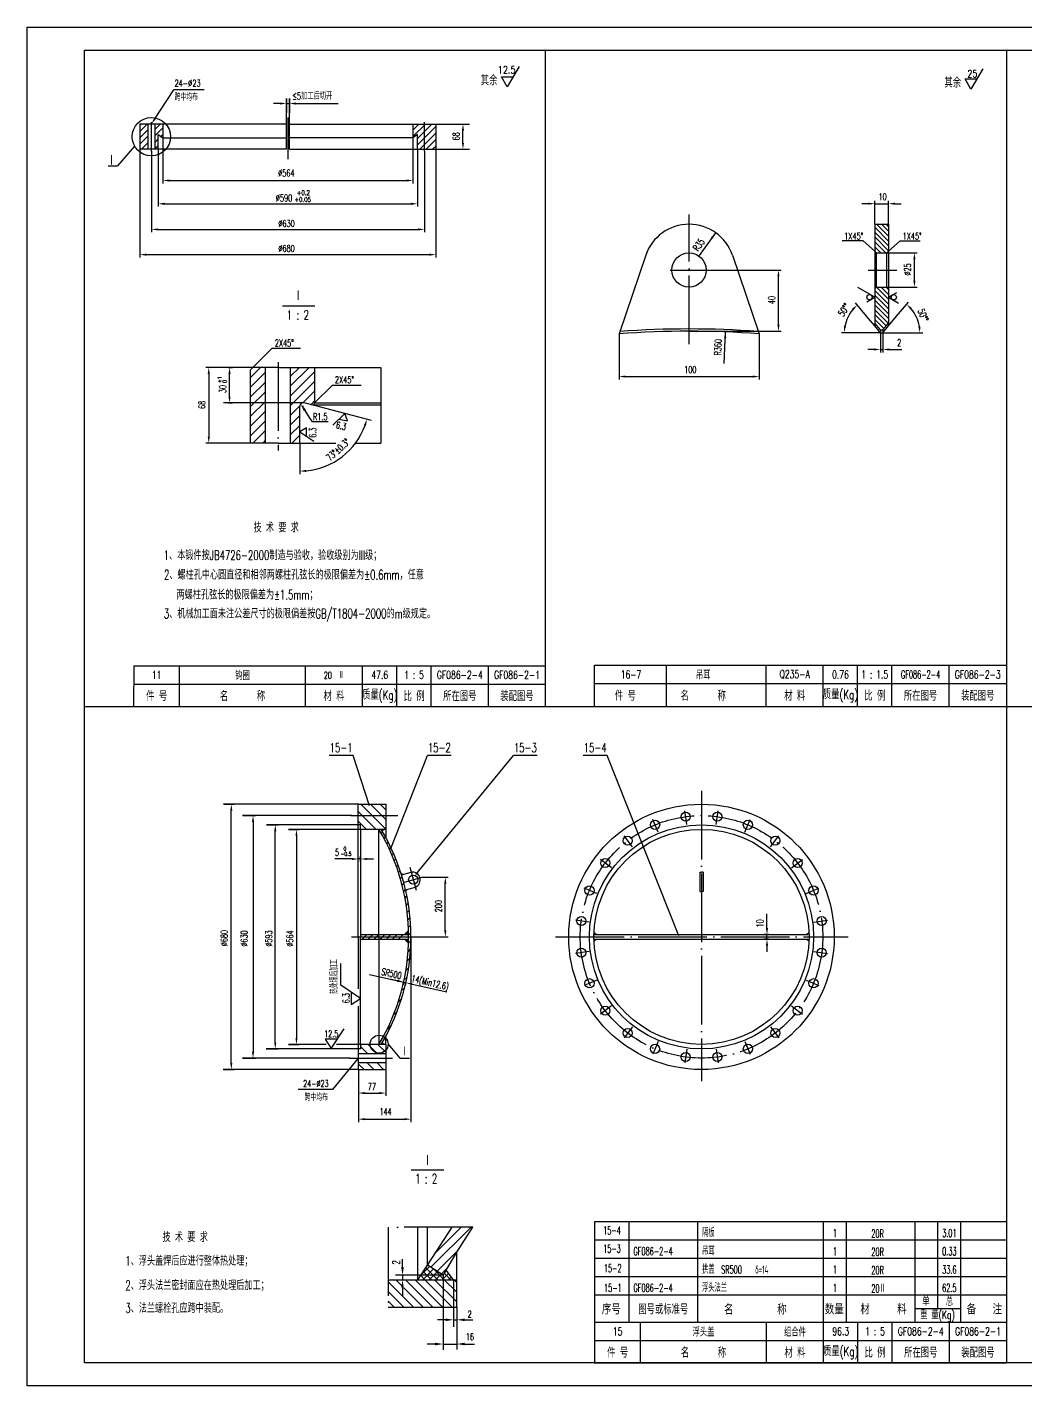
# Model space of a CAD drawing. Extents: x -1174 to 1453, y 137 to 1485.
# Drawn here: x -265 to 172, y 137 to 731 of the extents above; entities that cross this region are included whole.
import ezdxf
from ezdxf.enums import TextEntityAlignment as Align

# ---------------------------------------------------------------- set-up
doc = ezdxf.new("R2010")
doc.units = 0
doc.header["$MEASUREMENT"] = 0
doc.linetypes.add('DASHDOT-M', pattern=[36, 30, -3, 0, -3])
doc.linetypes.add('DIVIDE-M', pattern=[39, 30, -3, 0, -3, 0, -3])
doc.layers.get('0').update_dxf_attribs({"linetype": 'CONTINUOUS'})
for name, color, linetype in [('CDR_DWG1', 4, 'CONTINUOUS'), ('CDR_DWG2', 2, 'CONTINUOUS'), ('CDR_DWG3', 1, 'DASHDOT-M'), ('CDR_DWG4', 3, 'DIVIDE-M')]:
    doc.layers.add(name, color=color, linetype=linetype)
doc.styles.add('HZ', font='romans', dxfattribs={"width": 0.7, "bigfont": 'hz'})

# ---------------------------------------------------------------- blocks, each defined once
blk = doc.blocks.new('*X52')
for p, q in [((18.71, 5.45), (36.26, 23)), ((20.8, 11.96), (31.84, 23)), ((21.38, 3.71), (30.56, 12.89))]:
    blk.add_line(p, q)
blk = doc.blocks.new('*X54')
at = {"color": 0}
for p, q in [((138.34, 56.82), (127.28, 67.89)), ((133.11, 66.29), (130.58, 68.82)), ((146.83, 56.82), (134.83, 68.82)), ((151.07, 56.82), (139.07, 68.82)), ((155.31, 56.82), (143.31, 68.82)), ((157.28, 59.1), (147.55, 68.82)), ((157.28, 63.34), (151.8, 68.82)), ((157.28, 67.58), (156.04, 68.82)), ((134.1, 56.82), (127.28, 63.64)), ((129.86, 56.82), (127.28, 59.4)), ((142.58, 56.82), (134.08, 65.32))]:
    blk.add_line(p, q, dxfattribs=at)
blk = doc.blocks.new('*X53')
at = {"color": 0}
for p, q in [((141.67, 70.96), (145.38, 74.67)), ((142.36, 68.82), (147.09, 73.55)), ((146.14, 68.82), (142.59, 72.37)), ((148.97, 68.82), (143.71, 74.08)), ((145.19, 68.82), (148.8, 72.43)), ((151.8, 68.82), (147.03, 73.59)), ((148.02, 68.82), (153.17, 73.97)), ((150.84, 68.82), (153.63, 71.61)), ((154.63, 68.82), (151.77, 71.67)), ((140.48, 68.82), (140.36, 68.95)), ((143.31, 68.82), (141.47, 70.66)), ((153.67, 68.82), (154.89, 70.04))]:
    blk.add_line(p, q, dxfattribs=at)
blk = doc.blocks.new('*X81')
for p, q in [((101.65, 99), (103.65, 101)), ((104.3, 99), (106.3, 101)), ((106.95, 99), (108.95, 101)), ((109.61, 99), (111.61, 101)), ((112.26, 99), (114.26, 101)), ((114.91, 99), (116.91, 101)), ((117.56, 99), (119.56, 101))]:
    blk.add_line(p, q)
blk = doc.blocks.new('*X58')
for p, q in [((9.98, 45.33), (10.61, 45.97)), ((11.23, 43.05), (11.88, 43.7)), ((12.44, 40.72), (13.1, 41.39)), ((13.58, 38.33), (14.26, 39.01)), ((14.67, 35.88), (15.37, 36.58)), ((15.69, 33.37), (16.41, 34.09)), ((16.66, 30.8), (17.39, 31.53)), ((17.56, 28.16), (18.31, 28.92)), ((18.39, 25.46), (19.16, 26.23)), ((19.14, 22.68), (19.94, 23.47)), ((19.83, 19.83), (20.64, 20.64)), ((20.43, 16.89), (21.27, 17.73)), ((20.94, 13.87), (21.81, 14.73)), ((21.37, 10.76), (22.26, 11.65)), ((21.69, 7.55), (22.61, 8.47)), ((21.9, 4.22), (22.85, 5.18)), ((22, 0.78), (22.98, 1.77)), ((21.77, -6.52), (22.84, -5.45)), ((21.96, -2.79), (22.98, -1.77)), ((21.41, -10.41), (22.53, -9.29)), ((20.04, -18.86), (21.29, -17.6)), ((20.84, -14.51), (22.02, -13.33)), ((18.93, -23.5), (20.28, -22.15)), ((17.44, -28.52), (18.91, -27.06)), ((15.41, -34.09), (17.05, -32.45)), ((12.56, -40.48), (14.48, -38.56))]:
    blk.add_line(p, q)
blk = doc.blocks.new('*X59')
at = {"color": 0}
for p, q in [((139.69, 161.53), (136.66, 164.57)), ((143.94, 161.53), (139.94, 165.53)), ((147.66, 162.05), (144.18, 165.53)), ((138.21, 154.53), (135.66, 157.08)), ((142.45, 154.53), (139.45, 157.53)), ((146.69, 154.53), (143.69, 157.53))]:
    blk.add_line(p, q, dxfattribs=at)
blk = doc.blocks.new('*X60')
at = {"color": 0}
for p, q in [((143.52, 259.53), (135.66, 267.39)), ((147.66, 259.63), (136.76, 270.53)), ((147.66, 263.88), (141, 270.53)), ((147.66, 268.12), (145.25, 270.53)), ((139.27, 259.53), (135.66, 263.15))]:
    blk.add_line(p, q, dxfattribs=at)
blk = doc.blocks.new('*X63')
for p, q in [((97.49, 122.95), (101.86, 127.31)), ((97.49, 118.71), (103.99, 125.21)), ((114.99, 119.24), (123.07, 127.31)), ((114.99, 123.48), (118.83, 127.31)), ((114.99, 114.99), (125.49, 125.49)), ((97.49, 114.46), (103.99, 120.96)), ((114.99, 110.75), (125.49, 121.25)), ((97.49, 110.22), (103.99, 116.72)), ((120.35, 111.87), (125.49, 117.01)), ((97.49, 105.98), (103.99, 112.48)), ((97.49, 101.74), (103.99, 108.24)), ((114.99, 106.51), (119, 110.51)), ((123.8, 111.07), (125.49, 112.77)), ((97.49, 97.49), (103.99, 103.99)), ((114.99, 102.27), (118.99, 106.27)), ((114.99, 98.02), (118.99, 102.02)), ((98.56, 94.31), (103.99, 99.75)), ((102.8, 94.31), (103.99, 95.51)), ((115.53, 94.31), (118.99, 97.78))]:
    blk.add_line(p, q)
blk = doc.blocks.new('*X61')
for p, q in [((167.24, 209.67), (172.68, 215.11)), ((167.24, 212.5), (169.85, 215.11)), ((169.24, 208.84), (175.51, 215.11)), ((169.24, 206.01), (177.24, 214.01)), ((170.17, 204.11), (177.24, 211.18)), ((173, 204.11), (177.24, 208.36)), ((175.82, 204.11), (177.24, 205.53))]:
    blk.add_line(p, q)
blk = doc.blocks.new('*X62')
for p, q in [((47.89, 211.94), (51.06, 215.11)), ((47.89, 214.77), (48.23, 215.11)), ((54.39, 212.78), (56.72, 215.11)), ((47.89, 209.11), (51.39, 212.61)), ((47.89, 206.28), (51.39, 209.78)), ((54.39, 209.96), (57.89, 213.46)), ((54.39, 207.13), (55.89, 208.63)), ((57.02, 209.76), (57.89, 210.63)), ((48.54, 204.11), (51.39, 206.96)), ((51.37, 204.11), (51.39, 204.13)), ((54.39, 204.3), (55.89, 205.8))]:
    blk.add_line(p, q)

msp = doc.modelspace()

# ---------------------------------------------------------------- linework, layer by layer
for p, q in [((-264.67, 731.12), (576.33, 731.12)), ((-264.67, 137.12), (-264.67, 731.12)), ((-38.17, 434.12), (-38.17, 721.12)), ((163.33, 721.12), (163.33, 147.12)), ((153, 712.95), (147.85, 704.03)), ((147.85, 704.03), (145.27, 708.49)), ((145.27, 708.49), (150.42, 708.49)), ((-208.85, 691.09), (-200.63, 703.77)), ((-187.3, 703.77), (-200.63, 703.77)), ((-154.18, 697.74), (-156.98, 697.74)), ((-151.38, 699.98), (-151.38, 693.67)), ((-151.38, 688.8), (-151.38, 699.98)), ((-151.38, 697.74), (-150.03, 697.74)), ((-150.03, 699.98), (-150.03, 693.67)), ((-150.03, 688.8), (-150.03, 699.98)), ((-147.23, 697.74), (-128.79, 697.74)), ((-86.08, 688.74), (-71.26, 688.74)), ((-74.52, 688.74), (-72.93, 688.74)), ((-74.18, 680.54), (-74.18, 685.94)), ((-217.69, 679.13), (-225.16, 670.49)), ((-215.38, 677.74), (-215.38, 630.42)), ((-207.38, 677.74), (-207.38, 652.65)), ((-205.38, 682.74), (-205.38, 662.83)), ((-96.03, 682.74), (-96.03, 662.83)), ((-94.03, 677.74), (-94.03, 652.65)), ((-86.08, 677.74), (-71.26, 677.74)), ((-86.03, 677.74), (-86.03, 630.42)), ((-74.52, 677.74), (-72.93, 677.74)), ((-210.38, 676.84), (-210.38, 641.45)), ((-91.03, 676.84), (-91.03, 641.45)), ((-229.27, 670.49), (-225.16, 670.49)), ((-202.58, 664.08), (-98.83, 664.08)), ((-204.58, 653.9), (-96.83, 653.9)), ((103.03, 653.95), (100.23, 653.95)), ((105.83, 644.94), (105.83, 655.2)), ((105.83, 653.95), (111.83, 653.95)), ((111.83, 644.94), (111.83, 655.2)), ((114.63, 653.95), (117.43, 653.95)), ((-207.58, 642.7), (-93.83, 642.7)), ((111.83, 637.63), (105.83, 643.63)), ((111.83, 639.75), (106.64, 644.94)), ((111.83, 641.87), (108.76, 644.94)), ((111.83, 643.99), (110.88, 644.94)), ((29.25, 631.35), (36.32, 641.17)), ((100.79, 637.73), (91.62, 637.73)), ((105.83, 633.19), (100.79, 637.73)), ((111.83, 635.51), (105.83, 641.51)), ((111.83, 633.39), (105.83, 639.39)), ((110.65, 632.44), (105.83, 637.26)), ((111.83, 633.19), (116.86, 637.73)), ((116.86, 637.73), (125.7, 637.73)), ((-212.58, 631.67), (-88.83, 631.67)), ((108.53, 632.44), (105.83, 635.14)), ((110.65, 632.44), (124.4, 632.44)), ((36.82, 624.94), (64.97, 624.94)), ((123.15, 620.24), (123.15, 629.64)), ((63.72, 600.99), (63.72, 622.14)), ((105.83, 613.07), (98.47, 617.32)), ((102.36, 611.07), (105.83, 613.07)), ((111.83, 610.05), (105.83, 616.05)), ((111.83, 607.93), (105.83, 613.93)), ((111.83, 612.17), (106.57, 617.43)), ((111.83, 614.29), (108.68, 617.44)), ((111.83, 616.41), (110.81, 617.44)), ((111.08, 617.44), (124.4, 617.44)), ((115.29, 615.04), (111.83, 613.04)), ((111.83, 613.04), (116.26, 610.48)), ((102.2, 604.83), (97.36, 610.61)), ((111.83, 605.81), (105.83, 611.81)), ((111.83, 603.69), (105.83, 609.69)), ((111.75, 601.65), (105.83, 607.57)), ((115.35, 604.71), (120.56, 610.91)), ((105.83, 600.51), (102.2, 604.83)), ((110.78, 600.49), (105.83, 605.44)), ((109.81, 599.34), (105.83, 603.32)), ((111.83, 600.51), (115.35, 604.71)), ((-5.97, 597.03), (-5.97, 577.11)), ((24.64, 598.19), (36.88, 598.19)), ((24.64, 598.19), (64.97, 598.19)), ((40.02, 584.04), (40.56, 597.87)), ((55.25, 597.03), (55.25, 577.11)), ((98.8, 597.53), (91.26, 597.53)), ((108.33, 597.53), (98.8, 597.53)), ((108.33, 597.53), (108.33, 588.96)), ((109.33, 597.53), (109.33, 588.96)), ((109.33, 597.53), (118.7, 597.53)), ((118.7, 597.53), (126.79, 597.53)), ((-166.02, 582.32), (-157.54, 590.81)), ((-157.54, 590.81), (-145.2, 590.81)), ((105.53, 590.21), (102.73, 590.21)), ((108.33, 590.21), (109.33, 590.21)), ((112.13, 590.21), (117.58, 590.21)), ((-185.08, 582.32), (-186.55, 582.32)), ((-166.09, 582.32), (-186.38, 582.32)), ((-179.13, 582.32), (-185.08, 582.32)), ((-176.72, 582.32), (-174.97, 582.32)), ((-149.52, 582.32), (-139.02, 582.32)), ((-185.3, 579.52), (-185.3, 552.12)), ((-176.22, 569.64), (-176.22, 579.52)), ((-3.17, 578.36), (52.45, 578.36)), ((-139.02, 566.82), (-131.25, 574.6)), ((-131.25, 574.6), (-118.62, 574.6)), ((-143.71, 566.84), (-178.79, 566.84)), ((-176.72, 566.84), (-174.97, 566.84)), ((-144.32, 565.08), (-144.27, 565.26)), ((-144.11, 565.38), (-143.93, 565.38)), ((-114.23, 559.23), (-139.66, 565.81)), ((-143.24, 563.47), (-141.38, 560.5)), ((-141.38, 560.5), (-140.04, 558.62)), ((-133.13, 558.62), (-140.04, 558.62)), ((-125.89, 562.24), (-131.09, 557.14)), ((-128.38, 559.8), (-124.71, 559)), ((-124.71, 559), (-125.89, 562.24)), ((-142.59, 556.01), (-145.51, 554.17)), ((-145.51, 554.17), (-139.42, 550.18)), ((-142.59, 552.25), (-142.59, 556.01)), ((-185.08, 549.32), (-186.55, 549.32)), ((-167.09, 549.32), (-185.08, 549.32)), ((-145.52, 549.32), (-145.52, 535.75)), ((-218.06, 443.94), (-38.06, 443.94)), ((-16.67, 444.12), (163.33, 444.12)), ((-16.66, 444.12), (163.33, 444.12)), ((-239.67, 434.12), (566.33, 434.12)), ((-218.17, 434.12), (-38.17, 434.12)), ((-122.24, 412.75), (-132.68, 412.75)), ((-115, 390.68), (-122.24, 412.75)), ((-105.73, 371.98), (-89.72, 412.75)), ((-94.77, 360.69), (-52.14, 412.75)), ((-79.28, 412.75), (-89.72, 412.75)), ((-41.7, 412.75), (-52.14, 412.75)), ((-11.16, 412.75), (-21.61, 412.75)), ((20.2, 333.91), (-11.16, 412.75)), ((-119.77, 391.41), (-178.87, 391.41)), ((-178.87, 391.41), (-174.2, 391.41)), ((-175.45, 278.21), (-175.45, 388.61)), ((-122.79, 386.41), (-170.57, 386.41)), ((-170.57, 386.41), (-164.7, 386.41)), ((-165.95, 383.61), (-165.95, 283.21)), ((-160.07, 382.41), (-154.99, 382.41)), ((-119.86, 382.41), (-160.07, 382.41)), ((-118.87, 380.41), (-150.43, 380.41)), ((-150.43, 380.41), (-145.71, 380.41)), ((-156.24, 287.21), (-156.24, 379.61)), ((-146.96, 377.61), (-146.96, 289.21)), ((-119.92, 366.22), (-119.92, 368.7)), ((-118.92, 366.22), (-118.92, 368.7)), ((-122.72, 367.45), (-130.21, 367.45)), ((-118.92, 367.45), (-119.92, 367.45)), ((-116.12, 367.45), (-113.32, 367.45)), ((-94.54, 353.61), (-97.33, 363.77)), ((-101.02, 360.5), (-96.86, 361.69)), ((-99.77, 357.31), (-92.08, 359.51)), ((-92.08, 359.51), (-80.64, 359.51)), ((-81.89, 336.21), (-81.89, 356.71)), ((-99.26, 353.97), (-95, 355.18)), ((58.69, 337.21), (58.69, 343.54)), ((-96.92, 333.35), (-96.92, 254.82)), ((-93.92, 333.41), (-80.64, 333.41)), ((59.46, 334.41), (57.44, 334.41)), ((58.69, 332.41), (58.69, 334.41)), ((59.46, 332.41), (57.44, 332.41)), ((58.69, 329.61), (58.69, 326.81)), ((-127.62, 312.22), (-127.62, 321.83)), ((-115.03, 316.91), (-100.09, 313.6)), ((-118.92, 306.52), (-127.62, 312.22)), ((-123.09, 309.26), (-123.09, 303.89)), ((-102.83, 314.2), (-105.56, 314.81)), ((-100.09, 313.6), (-100.37, 312.37)), ((-100.1, 313.59), (-99.14, 313.37)), ((-99.14, 313.38), (-99.42, 312.15)), ((-96.41, 312.76), (-81.26, 309.36)), ((-123.09, 303.89), (-118.92, 306.52)), ((-131.77, 284.53), (-126.07, 293.23)), ((-150.43, 286.41), (-145.71, 286.41)), ((-133.93, 286.41), (-150.43, 286.41)), ((-129.03, 288.69), (-134.4, 288.69)), ((-134.4, 288.69), (-131.77, 284.53)), ((-117.78, 286.41), (-129.53, 286.41)), ((-106.9, 286.49), (-101.73, 280.42)), ((-123.53, 280.41), (-170.57, 280.41)), ((-170.57, 280.41), (-164.7, 280.41)), ((-160.15, 284.41), (-154.99, 284.41)), ((-119.9, 284.41), (-160.15, 284.41)), ((-119.92, 280.41), (-131.18, 266.7)), ((-123.73, 280.41), (-104.92, 280.41)), ((-101.73, 280.42), (-97.62, 280.42)), ((-119.9, 275.41), (-178.97, 275.41)), ((-178.87, 275.41), (-174.2, 275.41)), ((-119.9, 275.41), (-119.9, 263.86)), ((-107.92, 275.41), (-107.92, 263.86)), ((-131.18, 266.7), (-146.18, 266.7)), ((-119.9, 263.86), (-119.9, 252.45)), ((-117.1, 265.11), (-110.72, 265.11)), ((-117.1, 253.7), (-99.72, 253.7)), ((-96.92, 254.82), (-96.92, 252.45)), ((133.43, 176.94), (133.43, 208.94)), ((-16.56, 200.94), (163.44, 200.94)), ((-100.61, 189), (-100.61, 192.5)), ((-76.87, 183.5), (-76.87, 195.5)), ((-16.57, 192.94), (163.43, 192.94)), ((-82.93, 185.5), (-103.61, 185.5)), ((-100.61, 185.5), (-100.61, 183.5)), ((-82.87, 185.44), (-82.87, 152.86)), ((-16.57, 184.94), (163.43, 184.94)), ((-100.61, 180), (-100.61, 176.5)), ((-78.28, 183.44), (-78.28, 162.98)), ((-76.87, 171.5), (-76.87, 183.5)), ((-16.57, 176.94), (163.43, 176.94)), ((133.43, 170.94), (133.43, 176.94)), ((-76.87, 171.44), (-76.87, 152.94)), ((123.43, 170.94), (143.43, 170.94)), ((-81.78, 165.98), (-85.28, 165.98)), ((-78.28, 165.98), (-76.91, 165.98)), ((-73.37, 165.98), (-69.87, 165.98)), ((-16.56, 164.94), (163.44, 164.94)), ((-86.37, 155.39), (-89.87, 155.39)), ((-82.79, 155.39), (-76.85, 155.39)), ((-73.37, 155.39), (-69.07, 155.39)), ((-16.56, 156.94), (163.44, 156.94)), ((-16.67, 147.12), (163.33, 147.12)), ((576.33, 137.12), (-264.67, 137.12))]:
    msp.add_line(p, q)
msp.add_lwpolyline([(-49.66, 713.94), (-54.82, 705.02), (-57.39, 709.48), (-52.24, 709.48)])
for centre, radius in [((-210.38, 683.24), 8.39), ((103.52, 613.07), 1.15), ((114.14, 613.04), 1.15), ((-95.92, 358.41), 2), ((-110.84, 286.49), 3.94)]:
    msp.add_circle(centre, radius)
for centre, radius, start, end in [((108.33, 597.53), 15.82, 140.15415, 169.84585), ((109.33, 597.53), 16.22, 9.90494, 40.09506), ((-145.52, 567.32), 30.32, 275.29288, 340.20645), ((-96.25, 358.34), 3.4, 291.70928, 100.29072)]:
    msp.add_arc(centre, radius, start, end)
for points in [[(-154.18, 698.21), (-154.18, 697.28), (-151.38, 697.74)], [(-147.23, 698.21), (-147.23, 697.28), (-150.03, 697.74)], [(-208.46, 690.83), (-209.24, 691.34), (-210.38, 688.74)], [(-74.65, 685.94), (-73.71, 685.94), (-74.18, 688.74)], [(-74.65, 680.54), (-73.71, 680.54), (-74.18, 677.74)], [(-202.58, 664.55), (-202.58, 663.62), (-205.38, 664.08)], [(-98.83, 664.55), (-98.83, 663.62), (-96.03, 664.08)], [(-204.58, 654.37), (-204.58, 653.43), (-207.38, 653.9)], [(-96.83, 654.37), (-96.83, 653.43), (-94.03, 653.9)], [(103.03, 654.42), (103.03, 653.49), (105.83, 653.95)], [(114.63, 654.42), (114.63, 653.49), (111.83, 653.95)], [(-207.58, 643.17), (-207.58, 642.23), (-210.38, 642.7)], [(-93.83, 643.17), (-93.83, 642.23), (-91.03, 642.7)], [(34.3, 639.17), (35.06, 638.63), (36.32, 641.17)], [(-212.58, 632.13), (-212.58, 631.2), (-215.38, 631.67)], [(-88.83, 632.13), (-88.83, 631.2), (-86.03, 631.67)], [(122.68, 629.64), (123.62, 629.64), (123.15, 632.44)], [(63.26, 622.14), (64.19, 622.14), (63.72, 624.94)], [(122.68, 620.24), (123.62, 620.24), (123.15, 617.44)], [(95.85, 608), (96.51, 607.34), (98.16, 609.65)], [(121.4, 607.65), (122.06, 608.31), (119.75, 609.95)], [(63.26, 600.99), (64.19, 600.99), (63.72, 598.19)], [(93.22, 600.28), (92.29, 600.36), (92.51, 597.53)], [(125.77, 600.36), (124.84, 600.28), (125.54, 597.53)], [(39.99, 595.1), (40.92, 595.06), (40.56, 597.87)], [(105.53, 590.67), (105.53, 589.74), (108.33, 590.21)], [(112.13, 590.67), (112.13, 589.74), (109.33, 590.21)], [(-185.76, 579.52), (-184.83, 579.52), (-185.3, 582.32)], [(-176.69, 579.52), (-175.75, 579.52), (-176.22, 582.32)], [(-3.17, 578.83), (-3.17, 577.9), (-5.97, 578.36)], [(52.45, 578.83), (52.45, 577.9), (55.25, 578.36)], [(-176.69, 569.64), (-175.75, 569.64), (-176.22, 566.84)], [(-142.74, 563.78), (-143.73, 563.16), (-145.09, 566.44)], [(-117.44, 557.19), (-116.55, 556.92), (-116.17, 559.73)], [(-185.76, 552.12), (-184.83, 552.12), (-185.3, 549.32)], [(-142.71, 536.66), (-142.75, 537.6), (-145.52, 537)], [(-175.92, 388.61), (-174.98, 388.61), (-175.45, 391.41)], [(-166.42, 383.61), (-165.48, 383.61), (-165.95, 386.41)], [(-156.7, 379.61), (-155.77, 379.61), (-156.24, 382.41)], [(-147.42, 377.61), (-146.49, 377.61), (-146.96, 380.41)], [(-109.92, 380.41), (-107.92, 380.41), (-109.41, 379.54)], [(-122.72, 367.91), (-122.72, 366.98), (-119.92, 367.45)], [(-116.12, 367.91), (-116.12, 366.98), (-118.92, 367.45)], [(-101.02, 360.5), (-99.89, 360.82), (-101.27, 361.28)], [(-82.36, 356.71), (-81.43, 356.71), (-81.89, 359.51)], [(-99.28, 353.95), (-98.14, 354.27), (-99.08, 353.16)], [(-98.12, 334.33), (-100.12, 334.42), (-98.23, 336.34)], [(-82.36, 336.21), (-81.43, 336.21), (-81.89, 333.41)], [(-16.83, 334.41), (-15.33, 334.44), (-16.74, 335.5)], [(58.23, 337.21), (59.16, 337.21), (58.69, 334.41)], [(77.01, 334.41), (75.51, 334.44), (76.92, 335.5)], [(-98.11, 332.48), (-100.11, 332.37), (-98.21, 330.47)], [(-16.83, 332.41), (-15.33, 332.38), (-16.74, 331.32)], [(58.23, 329.61), (59.16, 329.61), (58.69, 332.41)], [(77.01, 332.41), (75.51, 332.38), (76.92, 331.32)], [(-102.73, 314.66), (-102.93, 313.75), (-100.09, 313.6)], [(-102.73, 314.65), (-102.93, 313.74), (-100.1, 313.59)], [(-96.31, 313.21), (-96.51, 312.3), (-99.14, 313.37)], [(-156.7, 287.21), (-155.77, 287.21), (-156.24, 284.41)], [(-147.42, 289.21), (-146.49, 289.21), (-146.96, 286.41)], [(-107.92, 286.41), (-109.92, 286.41), (-109.41, 287.25)], [(-109.92, 286.41), (-109.92, 286.41), (-109.92, 286.41)], [(-107.92, 286.41), (-109.92, 286.41), (-109.92, 286.41)], [(-166.42, 283.21), (-165.48, 283.21), (-165.95, 280.41)], [(-175.92, 278.21), (-174.98, 278.21), (-175.45, 275.41)], [(-117.1, 265.58), (-117.1, 264.64), (-119.9, 265.11)], [(-110.72, 265.58), (-110.72, 264.64), (-107.92, 265.11)], [(-117.1, 254.17), (-117.1, 253.24), (-119.9, 253.7)], [(-99.72, 254.17), (-99.72, 253.24), (-96.92, 253.7)], [(-100.03, 189), (-101.19, 189), (-100.61, 185.5)], [(-100.03, 180), (-101.19, 180), (-100.61, 183.5)], [(-81.78, 165.4), (-81.78, 166.56), (-78.28, 165.98)], [(-73.37, 165.4), (-73.37, 166.56), (-76.87, 165.98)], [(-86.37, 154.8), (-86.37, 155.97), (-82.87, 155.39)], [(-73.37, 154.8), (-73.37, 155.97), (-76.87, 155.39)]]:
    msp.add_solid(points)
at = {"layer": 'CDR_DWG1'}
for p, q in [((-239.67, 721.12), (566.33, 721.12)), ((-239.67, 147.12), (-239.67, 721.12)), ((-215.38, 688.74), (-215.38, 677.74)), ((-211.88, 688.74), (-215.38, 688.74)), ((-211.88, 688.74), (-211.88, 677.74)), ((-208.88, 688.74), (-211.88, 688.74)), ((-208.88, 688.74), (-208.88, 677.74)), ((-205.38, 688.74), (-208.88, 688.74)), ((-207.38, 677.74), (-207.38, 684.24)), ((-207.38, 684.24), (-205.38, 682.74)), ((-205.38, 688.74), (-205.38, 682.74)), ((-151.38, 688.74), (-205.38, 688.74)), ((-151.38, 677.74), (-151.38, 688.74)), ((-150.03, 677.74), (-150.03, 688.74)), ((-150.03, 688.74), (-96.03, 688.74)), ((-96.03, 688.74), (-96.03, 682.74)), ((-96.03, 688.74), (-86.03, 688.74)), ((-94.03, 684.24), (-96.03, 682.74)), ((-94.03, 677.74), (-94.03, 684.24)), ((-86.03, 688.74), (-86.03, 677.74)), ((-211.88, 677.74), (-215.38, 677.74)), ((-208.88, 677.74), (-211.88, 677.74)), ((-207.38, 677.74), (-208.88, 677.74)), ((-151.4, 677.74), (-207.38, 677.74)), ((-205.38, 682.74), (-151.38, 682.74)), ((-150.04, 677.74), (-94.03, 677.74)), ((-96.03, 682.74), (-150.03, 682.74)), ((-94.03, 677.74), (-86.03, 677.74)), ((105.83, 644.94), (111.83, 644.94)), ((105.83, 644.94), (105.83, 633.19)), ((111.83, 644.94), (111.83, 633.19)), ((5.7, 631.38), (-5.97, 597.03)), ((43.58, 631.38), (55.25, 597.03)), ((105.83, 633.19), (105.83, 600.51)), ((106.58, 632.44), (105.83, 633.19)), ((106.58, 632.44), (111.08, 632.44)), ((106.58, 617.44), (106.58, 632.44)), ((111.83, 633.19), (111.08, 632.44)), ((111.08, 617.44), (111.08, 632.44)), ((111.83, 633.19), (111.83, 600.51)), ((106.58, 617.44), (105.83, 616.69)), ((106.58, 617.44), (111.08, 617.44)), ((111.08, 617.44), (111.83, 616.69)), ((108.33, 598.76), (105.83, 601.74)), ((108.33, 597.53), (105.83, 600.51)), ((109.33, 598.76), (111.83, 601.74)), ((109.33, 597.53), (111.83, 600.51)), ((108.33, 598.76), (108.33, 597.53)), ((108.33, 598.76), (109.33, 598.76)), ((108.33, 597.53), (109.33, 597.53)), ((109.33, 598.76), (109.33, 597.53)), ((-166.02, 582.32), (-167.02, 581.32)), ((-160.52, 582.32), (-166.02, 582.32)), ((-155.02, 582.32), (-160.52, 582.32)), ((-160.52, 549.32), (-160.52, 582.32)), ((-155.02, 582.32), (-150.02, 582.32)), ((-155.02, 582.32), (-149.52, 582.32)), ((-155.02, 582.32), (-110.02, 582.32)), ((-149.52, 549.32), (-149.52, 582.32)), ((-139.02, 582.32), (-139.02, 566.82)), ((-110.02, 582.32), (-110.02, 549.32)), ((-167.02, 549.32), (-167.02, 581.32)), ((-145.52, 549.32), (-145.52, 565.38)), ((-139.72, 565.82), (-143.65, 566.84)), ((-139.02, 566.82), (-139.72, 565.82)), ((-139.02, 565.82), (-139.72, 565.82)), ((-139.02, 566.82), (-110.02, 566.82)), ((-110.02, 565.82), (-139.02, 565.82)), ((-160.52, 549.32), (-167.02, 549.32)), ((-155.02, 549.32), (-160.52, 549.32)), ((-155.02, 549.32), (-149.52, 549.32)), ((-149.52, 549.32), (-145.52, 549.32)), ((-145.52, 549.32), (-129.78, 549.32)), ((-121.12, 549.32), (-110.02, 549.32)), ((-218.06, 451.94), (-218.17, 434.12)), ((-218.06, 451.94), (-38.06, 451.94)), ((-198.06, 433.94), (-198.06, 451.94)), ((-143.06, 433.94), (-143.06, 451.94)), ((-118.06, 433.94), (-118.06, 451.94)), ((-103.06, 433.94), (-103.06, 451.94)), ((-88.06, 433.94), (-88.06, 451.94)), ((-63.06, 433.94), (-63.06, 451.94)), ((-16.67, 452.12), (163.33, 452.12)), ((-16.67, 434.12), (-16.67, 452.12)), ((-16.66, 452.12), (163.33, 452.12)), ((-16.66, 452.12), (163.33, 452.12)), ((14.78, 434.12), (14.78, 452.12)), ((58.33, 434.12), (58.33, 452.12)), ((83.33, 434.12), (83.33, 452.12)), ((98.33, 434.12), (98.33, 452.12)), ((113.33, 434.12), (113.33, 452.12)), ((138.33, 434.12), (138.33, 452.12)), ((-119.92, 382.41), (-119.92, 391.41)), ((-119.92, 391.41), (-107.92, 391.41)), ((-107.92, 391.41), (-107.92, 380.41)), ((-119.92, 333.41), (-119.92, 382.41)), ((-118.92, 382.41), (-119.92, 382.41)), ((-118.92, 380.41), (-118.92, 382.41)), ((-118.92, 380.41), (-118.92, 333.41)), ((-107.92, 380.41), (-118.92, 380.41)), ((-110.92, 333.41), (-110.92, 380.41)), ((-107.92, 380.41), (-107.92, 377.09)), ((29.41, 361.69), (30.08, 361.69)), ((29.41, 361.69), (29.41, 353.24)), ((30.74, 361.69), (30.08, 361.69)), ((30.74, 361.69), (30.74, 353.24)), ((29.41, 353.24), (30.08, 353.24)), ((30.74, 353.24), (30.08, 353.24)), ((-119.92, 333.41), (-119.92, 310.68)), ((-118.92, 334.41), (-98.12, 334.41)), ((-118.92, 286.41), (-118.92, 333.41)), ((-110.92, 333.41), (-110.92, 286.41)), ((-16.86, 334.41), (76.58, 334.41)), ((-118.92, 332.41), (-98.12, 332.41)), ((-16.86, 332.41), (76.58, 332.41)), ((-119.92, 303.13), (-119.92, 284.66)), ((-118.92, 286.41), (-118.92, 284.41)), ((-107.92, 286.41), (-118.92, 286.41)), ((-107.92, 286.41), (-107.92, 290.26)), ((-107.92, 286.41), (-107.92, 282.41)), ((-119.92, 284.41), (-119.92, 282.41)), ((-118.92, 284.41), (-119.92, 284.41)), ((-119.92, 282.41), (-119.92, 278.41)), ((-119.92, 282.41), (-107.92, 282.41)), ((-107.92, 282.41), (-107.92, 278.41)), ((-119.92, 278.41), (-119.92, 275.41)), ((-119.92, 278.41), (-107.92, 278.41)), ((-119.92, 275.41), (-107.92, 275.41)), ((-107.92, 278.41), (-107.92, 275.41)), ((-16.57, 208.94), (163.43, 208.94)), ((-16.56, 146.94), (-16.56, 208.94)), ((-1.57, 176.94), (-1.57, 208.94)), ((28.43, 176.94), (28.43, 208.94)), ((83.43, 176.94), (83.43, 208.94)), ((93.43, 176.94), (93.43, 208.94)), ((123.43, 176.94), (123.43, 208.94)), ((143.43, 164.94), (143.43, 208.94)), ((-93.87, 183.5), (-93.87, 206.5)), ((-89.67, 189.94), (-89.67, 206.5)), ((-89.67, 189.94), (-78.87, 206.5)), ((-76.87, 195.5), (-69.87, 206.5)), ((-82.16, 186.68), (-76.87, 195.5)), ((-93.87, 183.5), (-89.67, 189.94)), ((-82.87, 185.5), (-89.67, 189.94)), ((-82.16, 186.68), (-82.93, 185.5)), ((-78.28, 183.5), (-81.59, 187.63)), ((-106.87, 183.5), (-93.87, 183.5)), ((-93.87, 183.5), (-76.87, 183.5)), ((-1.57, 164.94), (-1.57, 176.94)), ((28.43, 164.94), (28.43, 176.94)), ((83.43, 164.94), (83.43, 176.94)), ((93.43, 164.94), (93.43, 176.94)), ((123.43, 164.94), (123.43, 176.94)), ((-106.87, 171.5), (-76.87, 171.5)), ((3.44, 146.94), (3.44, 164.94)), ((58.44, 146.94), (58.44, 164.94)), ((83.44, 146.94), (83.44, 164.94)), ((98.44, 146.94), (98.44, 164.94)), ((113.44, 146.94), (113.44, 164.94)), ((138.44, 146.94), (138.44, 164.94)), ((566.33, 147.12), (-239.67, 147.12))]:
    msp.add_line(p, q, dxfattribs=at)
for centre, radius in [((24.64, 624.94), 7.5), ((30.08, 333.41), 58), ((23.16, 385.96), 2), ((37, 385.96), 2), ((30.08, 333.41), 49), ((30.08, 333.41), 47), ((9.8, 382.38), 2), ((50.36, 382.38), 2), ((-2.19, 375.46), 2), ((62.34, 375.46), 2), ((-11.97, 365.68), 2), ((72.13, 365.68), 2), ((-18.89, 353.69), 2), ((79.04, 353.69), 2), ((-22.47, 340.33), 2), ((82.63, 340.33), 2), ((-22.47, 326.49), 2), ((82.63, 326.49), 2), ((-18.89, 313.13), 2), ((79.04, 313.13), 2), ((-11.97, 301.15), 2), ((72.13, 301.15), 2), ((-2.19, 291.36), 2), ((62.34, 291.36), 2), ((9.8, 284.45), 2), ((50.36, 284.45), 2), ((23.16, 280.86), 2), ((37, 280.86), 2)]:
    msp.add_circle(centre, radius, dxfattribs=at)
for centre, radius, start, end in [((24.64, 624.94), 20, 18.77819, 161.22181), ((24.64, 191.93), 406.25, 85.67849, 94.32151), ((24.64, 191.93), 407.25, 85.73848, 94.26152), ((-144.02, 565.38), 1.5, 75.49934, 180), ((-189.38, 333.41), 91.46, 329.07756, 30.92244), ((-188.38, 333.41), 91.46, 329.07756, 30.92244)]:
    msp.add_arc(centre, radius, start, end, dxfattribs=at)
at = {"layer": 'CDR_DWG2'}
for p, q in [((-153.12, 609.29), (-138.88, 609.29)), ((-96.84, 231.55), (-82.59, 231.55))]:
    msp.add_line(p, q, dxfattribs=at)
at = {"layer": 'CDR_DWG3', "linetype": 'DASHDOT-M'}
for p, q in [((-210.38, 676.84), (-210.38, 689.65)), ((-150.73, 691.58), (-150.73, 673.42)), ((-91.03, 676.84), (-91.03, 689.65)), ((24.64, 592.52), (24.64, 649.25)), ((16.4, 624.94), (36.82, 624.94)), ((102.93, 624.94), (115.49, 624.94)), ((-155.02, 584.6), (-155.02, 546.11)), ((30.08, 397.25), (30.08, 270.34)), ((-123.13, 386.41), (-102.67, 386.41)), ((23.61, 382.54), (22.82, 388.52)), ((36.55, 382.54), (37.33, 388.52)), ((11.11, 379.2), (8.81, 384.76)), ((49.04, 379.2), (51.35, 384.76)), ((-0.09, 372.73), (-3.76, 377.51)), ((60.25, 372.73), (63.92, 377.51)), ((-9.24, 363.58), (-14.02, 367.25)), ((69.4, 363.58), (74.18, 367.25)), ((-15.71, 352.38), (-21.27, 354.68)), ((75.86, 352.38), (81.43, 354.68)), ((-19.05, 339.88), (-25.03, 340.67)), ((79.21, 339.88), (85.19, 340.67)), ((-122.92, 333.41), (-93.92, 333.41)), ((-33.67, 333.41), (94.17, 333.41)), ((-19.05, 326.94), (-25.03, 326.16)), ((79.21, 326.94), (85.19, 326.16)), ((-15.71, 314.45), (-21.27, 312.14)), ((75.86, 314.45), (81.43, 312.14)), ((-9.24, 303.24), (-14.02, 299.57)), ((69.4, 303.24), (74.18, 299.57)), ((-0.09, 294.09), (-3.76, 289.31)), ((60.25, 294.09), (63.92, 289.31)), ((11.11, 287.63), (8.81, 282.06)), ((49.04, 287.63), (51.35, 282.06)), ((23.61, 284.28), (22.82, 278.3)), ((36.55, 284.28), (37.33, 278.3))]:
    msp.add_line(p, q, dxfattribs=at)
msp.add_circle((30.08, 333.41), 53, dxfattribs=at)
at = {"layer": 'CDR_DWG4', "linetype": 'DIVIDE-M'}
for p, q in [((-106.87, 206.5), (-106.87, 171.5)), ((-69.87, 206.5), (-106.87, 206.5))]:
    msp.add_line(p, q, dxfattribs=at)

# ---------------------------------------------------------------- block references
for name, p in [('*X62', (-263.27, 473.63)), ('*X61', (-263.27, 473.63)), ('*X63', (-264.52, 455.01)), ('*X60', (-255.58, 120.88)), ('*X58', (-119.92, 333.41)), ('*X81', (-219.92, 233.41)), ('*X59', (-255.58, 120.88)), ('*X52', (-106.87, 183.5)), ('*X53', (-234.14, 114.68)), ('*X54', (-234.14, 114.68))]:
    msp.add_blockref(name, p)

# ---------------------------------------------------------------- texts
at = {"style": 'HZ'}
for s, height, width, p in [('12.5', 3.2, 0.8, (-58.91, 710.87)), ('24-', 3, 0.65, (-200.2, 705.13)), ('%%c', 3, 0.65, (-194.35, 705.13)), ('23', 3, 0.65, (-192.4, 705.13)), ('其余', 4, 0.7, (-66.39, 705.73)), ('其余', 4, 0.7, (136.27, 704.74)), ('25', 3.2, 0.8, (146.29, 709.19)), ('跨中均布', 3, 0.65, (-200.21, 699.02)), ('≤5加工后切开', 3, 0.7, (-148.72, 699.49)), ('+0.2', 2.04, 0.7, (-146.78, 657.72)), ('10', 3, 0.65, (107.53, 655.45)), ('1X45%%D', 3, 0.7, (92.48, 638.26)), ('1X45%%D', 3, 0.7, (118, 638.26)), ('2X45%%D', 3, 0.7, (-156.43, 591.53)), ('2', 3, 0.65, (115.6, 591.71)), ('100', 3, 0.65, (22.53, 579.86)), ('2X45%%D', 3, 0.7, (-130.13, 575.46)), ('           技 术 要 求', 4.2, 0.65, (-188.12, 510.25)), ('1、本锻件按JB4726-2000制造与验收，验收级别为III级；', 4.2, 0.65, (-204.99, 498.17)), ('2、螺柱孔中心圆直径和相邻两螺柱孔弦长的极限偏差为%%P0.6mm，任意', 4.2, 0.65, (-204.86, 489.63)), ('  两螺柱孔弦长的极限偏差为%%P1.5mm；', 4.2, 0.65, (-203.07, 480.91)), ('3、机械加工面未注公差尺寸的极限偏差按GB/T1804-2000的m级规定。', 4.2, 0.65, (-204.93, 472.63)), ('-0.5', 1.7, 0.7, (-127.64, 368.82)), ('0', 1.7, 0.7, (-126.4, 371.11)), ('跨中均布', 3, 0.65, (-143.38, 261.67)), ('       技 术 要 求', 4.2, 0.65, (-219.77, 200.04)), ('15-4', 3.5, 0.6, (-12.92, 203.33)), ('隔板', 3.5, 0.6, (30.34, 202.21)), ('20R', 3.5, 0.6, (104.31, 201.93)), ('15-3', 3.5, 0.6, (-12.93, 195.33)), ('GF086-2-4', 3.5, 0.6, (0.33, 194.21)), ('吊耳', 3.5, 0.6, (30.33, 194.21)), ('20R', 3.5, 0.6, (104.31, 193.93)), ('1、浮头盖焊后应进行整体热处理；', 4.2, 0.65, (-221.75, 189.67)), ('15-2', 3.5, 0.6, (-12.59, 186.8)), ('拱盖  SR500   δ=14', 3.5, 0.6, (30.33, 186.21)), ('20R', 3.5, 0.6, (104.31, 185.93)), ('2、浮头法兰密封面应在热处理后加工；', 4.2, 0.65, (-221.75, 178.99)), ('15-1', 3.5, 0.6, (-12.52, 178.21)), ('GF086-2-4', 3.5, 0.6, (0.33, 178.21)), ('浮头法兰', 3.5, 0.6, (30.33, 178.21)), ('20Ⅱ', 3.5, 0.6, (104.31, 177.93)), ('3、法兰螺栓孔应跨中装配。', 4.2, 0.65, (-221.75, 169.02)), ('序号', 4, 0.8, (-13.49, 168.42)), ('图号或标准号', 4, 0.7, (2.45, 168.43)), ('名        称', 4, 0.8, (39.92, 168.32)), ('数量', 4, 0.8, (83.96, 168.44)), ('材     料', 4, 0.8, (99.5, 168.48)), ('单', 3.5, 0.7, (126.61, 172.19)), ('总', 3.5, 0.7, (136.88, 172.14)), ('备   注', 4, 0.8, (146, 168.44)), ('2', 3, 0.65, (-72.12, 166.93)), ('重 量(Kg)', 3.5, 0.7, (125.67, 166.41))]:
    msp.add_text(s, height=height, dxfattribs=dict(at, width=width)).set_placement(p)
for s, height, rotation, width, p in [('68', 3, 90, 0.65, (-75.68, 681.61)), ('R35', 3, 54, 0.65, (28.5, 632.89)), ('%%c25', 3, 90, 0.65, (121.65, 622.5)), ('40', 3, 90, 0.65, (62.22, 610.1)), ('50%%d%%d', 3, 57.31974, 0.65, (92.13, 604.36)), ('50%%d%%d', 3, 292.91796, 0.65, (124.48, 607.2)), ('R360', 3, 88, 0.65, (38.66, 587.57)), ('+1', 1.7, 90, 0.7, (-179.69, 575.59)), ('0', 1.7, 90, 0.7, (-177.46, 575.59)), ('30', 3, 90, 0.65, (-177.72, 571.19)), ('68', 3, 90, 0.65, (-186.8, 564.2)), ('73%%d%%p0.3%%d', 3, 41.8869, 0.65, (-132.27, 541.27)), ('200', 3, 90, 0.65, (-83.39, 344.19)), ('10', 3, 90, 0.65, (57.19, 337.58)), ('SR500', 3, 347, 0.65, (-110.11, 316.87)), ('14(Min12.6)', 3, 347, 0.65, (-97.01, 313.85))]:
    msp.add_text(s, height=height, rotation=rotation, dxfattribs=dict(at, width=width)).set_placement(p)
for s, height, width, p in [('%%C564 ', 3, 0.7, (-150.67, 665.87)), ('%%C590 ', 3, 0.7, (-151.67, 654.97)), ('+0.05', 2.04, 0.7, (-144.2, 654.74)), ('%%C630 ', 3, 0.7, (-150.57, 643.77)), ('%%C680 ', 3, 0.7, (-150.57, 632.87)), ('R1.5', 3, 0.7, (-136.55, 559.37)), ('5', 3, 0.65, (-129.22, 368.83)), ('12.5', 3, 0.65, (-131.77, 289.52)), ('24-%%C23', 3, 0.65, (-138.48, 267.78)), ('77', 3, 0.65, (-113.98, 266.43)), ('144', 3, 0.65, (-107.98, 255.47)), ('16', 3, 0.65, (-71.14, 157.07))]:
    msp.add_text(s, height=height, dxfattribs=dict(at, width=width)).set_placement(p, align=Align.CENTER)
for s, height, rotation, width, p in [('6.3', 3, 347.72462, 0.65, (-127.75, 555.35)), ('6.3', 3, 90, 0.65, (-138.37, 553.82)), ('%%C680 ', 3, 90, 0.65, (-177.06, 333.58)), ('%%C630 ', 3, 90, 0.65, (-168.33, 333.38)), ('%%C593 ', 3, 90, 0.65, (-157.56, 333.38)), ('%%C564 ', 3, 90, 0.65, (-148.34, 333.38)), ('热处理后加工', 3, 90, 0.65, (-128.95, 316.07)), ('6.3', 3, 90, 0.65, (-123.82, 306.59)), ('2', 3.2, 90, 0.7, (-101.79, 191.09))]:
    msp.add_text(s, height=height, rotation=rotation, dxfattribs=dict(at, width=width)).set_placement(p, align=Align.CENTER)
for s, height, width, p in [('11', 3.5, 0.7, (-208.06, 447.94)), ('钩圈', 3.5, 0.7, (-170.56, 447.94)), ('20  Ⅱ', 3, 0.65, (-130.56, 447.94)), ('47.6', 3.5, 0.7, (-110.56, 447.94)), ('1 : 5', 3.5, 0.7, (-95.56, 447.94)), ('GF086-2-4', 3.5, 0.7, (-75.56, 447.94)), ('GF086-2-1', 3.5, 0.7, (-50.56, 447.94)), ('16-7', 3.5, 0.7, (-0.71, 448.12)), ('吊耳', 3.5, 0.7, (30.83, 448.12)), ('Q235-A', 3.5, 0.7, (70.83, 448.12)), ('0.76', 3.5, 0.7, (90.83, 448.12)), ('1 : 1.5', 3.5, 0.7, (105.83, 448.12)), ('GF086-2-4', 3.5, 0.6, (125.83, 448.12)), ('GF086-2-3', 3.5, 0.7, (150.83, 448.12)), ('件 号', 4, 0.7, (-208.06, 438.94)), ('名      称', 4, 0.7, (-170.56, 438.94)), ('材 料', 4, 0.7, (-130.56, 438.94)), ('质量(Kg)', 4, 0.7, (-110.56, 438.94)), ('比 例', 4, 0.7, (-95.56, 438.94)), ('所在图号', 4, 0.7, (-75.56, 438.94)), ('装配图号', 4, 0.7, (-50.56, 438.94)), ('件 号', 4, 0.7, (-3.18, 439.12)), ('名      称', 4, 0.7, (30.83, 439.12)), ('材 料', 4, 0.7, (70.83, 439.12)), ('质量(Kg)', 4, 0.7, (90.83, 439.12)), ('比 例', 4, 0.7, (105.83, 439.12)), ('所在图号', 4, 0.7, (125.83, 439.12)), ('装配图号', 4, 0.7, (150.83, 439.12)), ('1', 3.5, 0.6, (88.44, 203.92)), ('3.01', 3.5, 0.6, (138.44, 203.92)), ('1', 3.5, 0.6, (88.43, 195.92)), ('0.33', 3.5, 0.6, (138.43, 195.92)), ('1', 3.5, 0.6, (88.43, 187.92)), ('33.6', 3.5, 0.6, (138.43, 187.92)), ('1', 3.5, 0.6, (88.43, 179.92)), ('62.5', 3.5, 0.6, (138.43, 179.92)), ('15', 3.5, 0.7, (-6.56, 160.94)), ('浮头盖', 3.5, 0.7, (30.94, 160.94)), ('组合件', 3.5, 0.7, (70.94, 160.94)), ('96.3', 3.5, 0.7, (90.94, 160.94)), ('1 : 5', 3.5, 0.7, (105.94, 160.94)), ('GF086-2-4', 3.5, 0.7, (125.94, 160.94)), ('GF086-2-1', 3.5, 0.7, (150.94, 160.94)), ('质量(Kg)', 4, 0.7, (90.94, 151.94)), ('件 号', 4, 0.7, (-6.56, 151.94)), ('名      称', 4, 0.7, (30.94, 151.94)), ('材 料', 4, 0.7, (70.94, 151.94)), ('比 例', 4, 0.7, (105.94, 151.94)), ('所在图号', 4, 0.7, (125.94, 151.94)), ('装配图号', 4, 0.7, (150.94, 151.94))]:
    msp.add_text(s, height=height, dxfattribs=dict(at, width=width)).set_placement(p, align=Align.MIDDLE)
at = {"layer": 'CDR_DWG1', "style": 'HZ', "width": 0.68}
for s, p in [('15-1', (-127.46, 416.12)), ('15-2', (-84.5, 416.12)), ('15-3', (-46.92, 416.12)), ('15-4', (-16.39, 416.12))]:
    msp.add_text(s, height=4, dxfattribs=at).set_placement(p, align=Align.MIDDLE)
at = {"layer": 'CDR_DWG2', "style": 'HZ'}
for s, height, width, p in [('I', 4, 0.68, (-228.33, 671.13)), ('I', 4, 0.7, (-146.64, 611.94)), ('1 : 2', 4, 0.7, (-151.3, 603.31)), ('I', 4.2, 0.65, (-90.2, 233.75)), ('1 : 2', 4.2, 0.65, (-95.02, 225.56))]:
    msp.add_text(s, height=height, dxfattribs=dict(at, width=width)).set_placement(p)
at = {"layer": 'CDR_DWG2', "style": 'HZ', "width": 0.65}
msp.add_text('Ⅰ', height=4, dxfattribs=at).set_placement((-99.68, 283.42), align=Align.MIDDLE)

doc.saveas('drawing.dxf')
